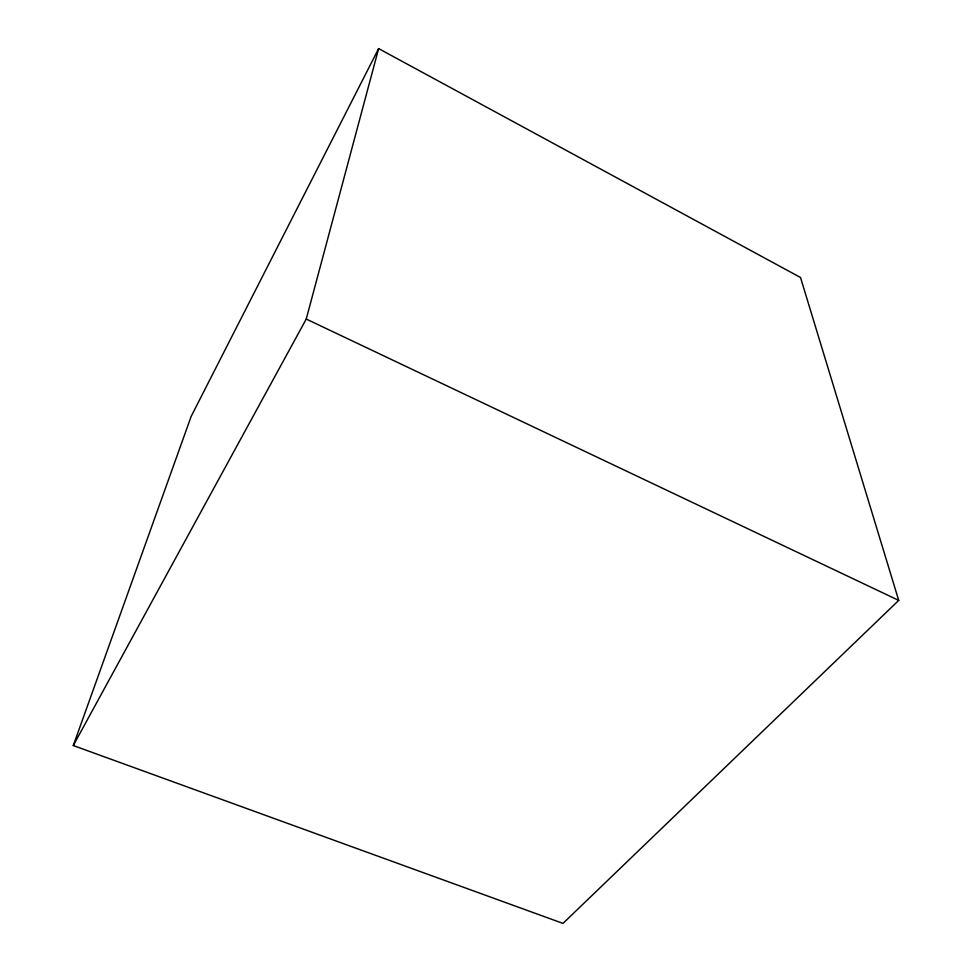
<?xml version="1.0" encoding="UTF-8"?>
<svg xmlns="http://www.w3.org/2000/svg" width="972" height="972" viewBox="0 0 972 972"><rect width="100%" height="100%" fill="white"/><g stroke="black" fill="none" stroke-linecap="round" stroke-linejoin="round"><path stroke-width="1.46" d="M73.289 745.536L306.241 319.047L378.63 48.6L800.515 277.494L898.711 600.392L562.995 923.4L73.289 745.536L191.192 416.332L378.63 48.6M306.241 319.047L898.711 600.392"/></g></svg>
